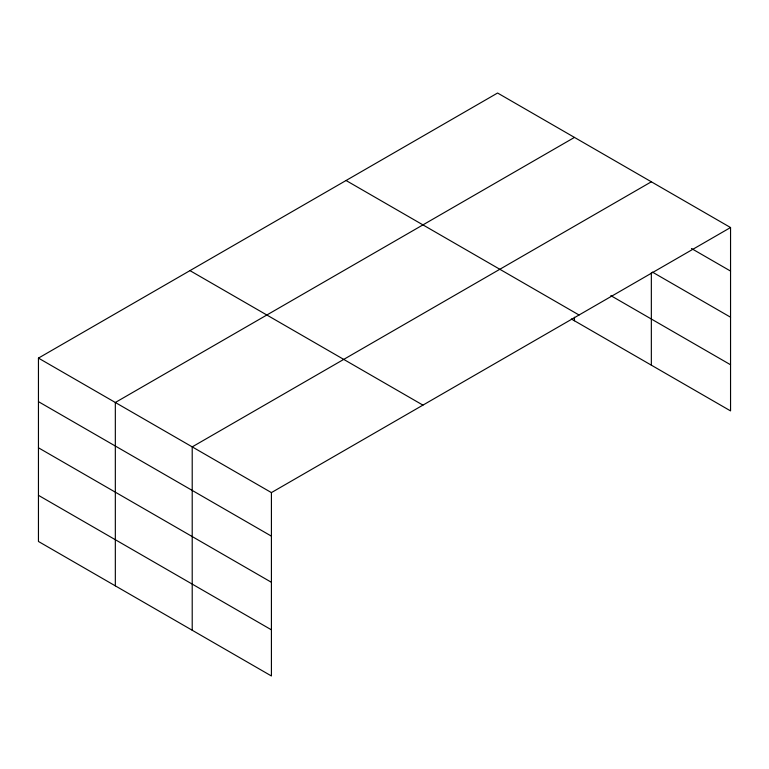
<?xml version="1.0" encoding="UTF-8"?>
<svg xmlns="http://www.w3.org/2000/svg" width="769" height="769" viewBox="0 0 769 769"><rect width="100%" height="100%" fill="white"/><g stroke="black" fill="none" stroke-linecap="round" stroke-linejoin="round"><path stroke-width="1.15" d="M730.55 227.528L497.581 93.02L38.45 358.104L38.45 541.472L271.419 675.98L271.419 492.602L730.55 227.528L730.55 410.896L571.348 318.981M574.462 137.411L115.331 402.485L115.331 585.853M651.343 181.801L192.212 446.876L192.212 630.244M691.456 248.502L730.55 271.072M652.372 272.082L730.55 317.213M610.826 295.632L730.55 364.756M346.069 180.504L579.038 315.002M189.962 270.621L422.931 405.128M38.45 358.104L271.419 492.602M38.45 401.649L271.419 536.147M38.45 447.789L271.419 582.296M38.45 495.332L271.419 629.83M651.343 272.678L651.343 365.169M574.462 317.232L574.462 320.779"/></g></svg>
